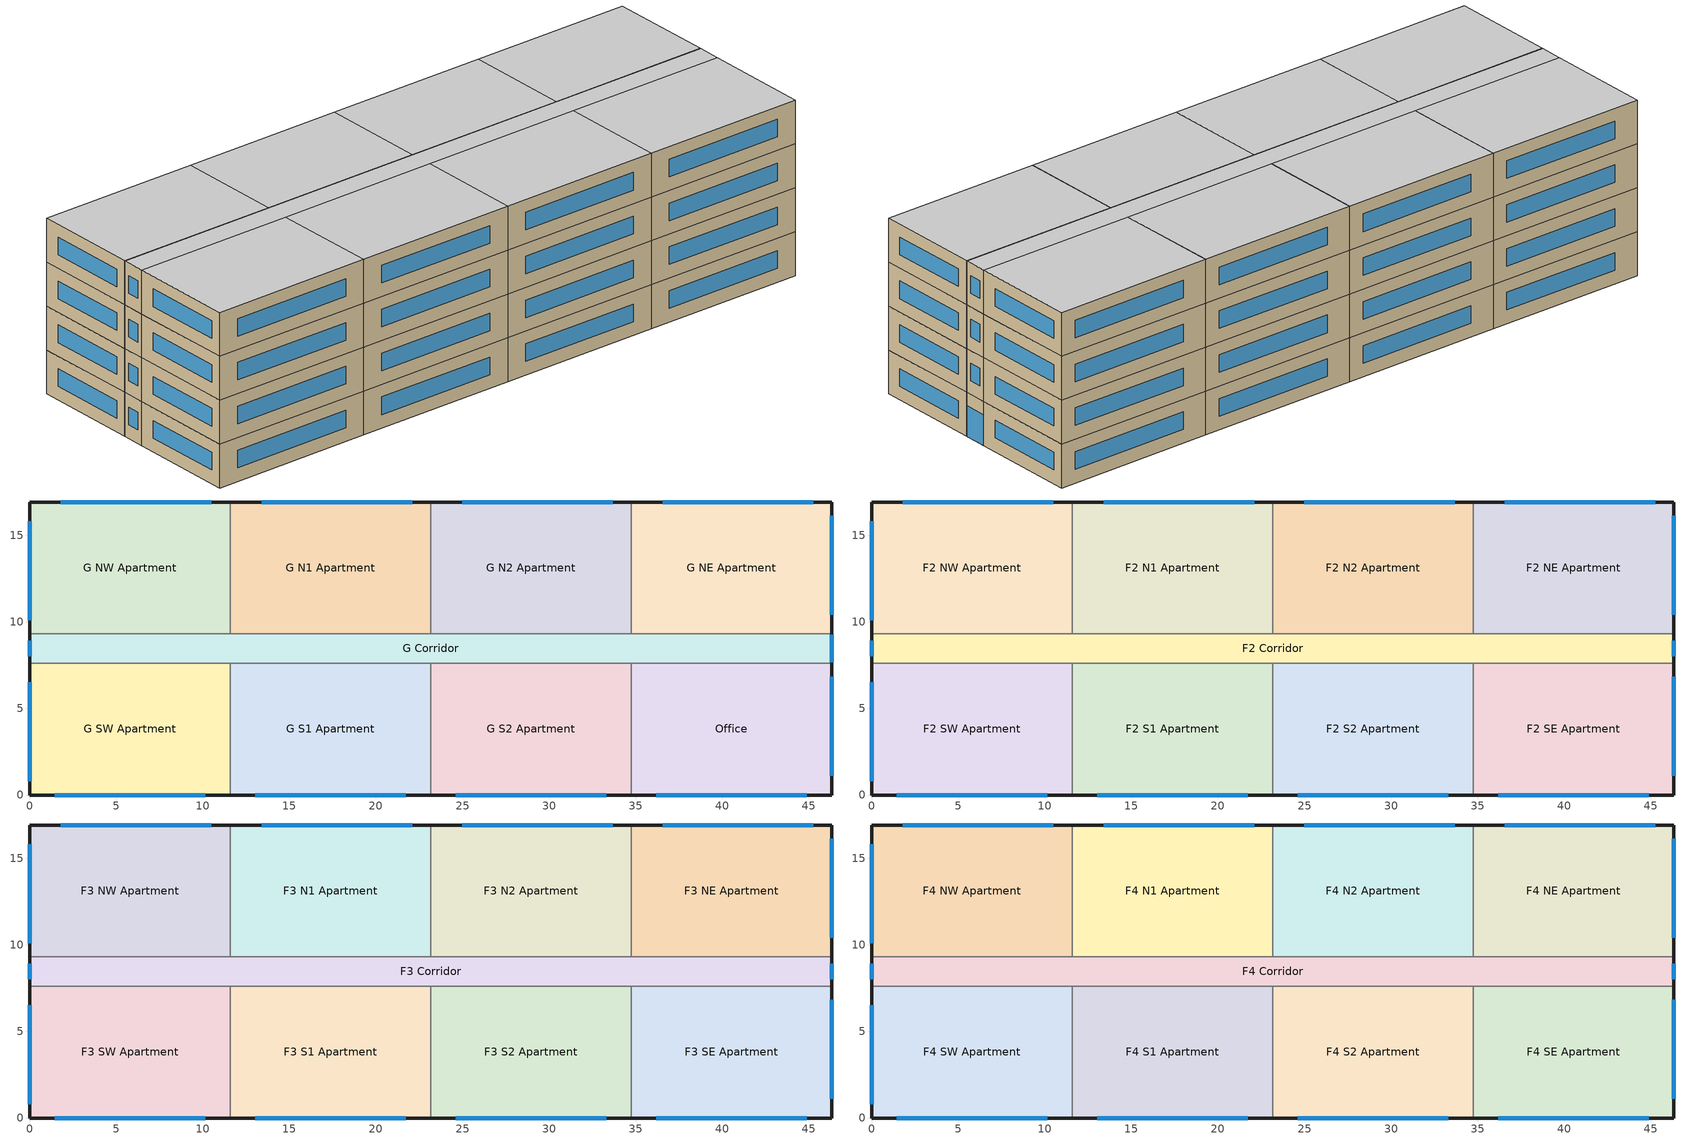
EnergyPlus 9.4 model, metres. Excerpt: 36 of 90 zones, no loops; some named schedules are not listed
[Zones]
G N1 Apartment
 floor ground (ext_slab_8in_with_carpet): 11.58,16.92 23.16,16.92 23.16,9.3 11.58,9.3 z0
 wall outside (res_ext_wall): 23.16,16.92 11.58,16.92 z0:3.05
 wall to G N2 Apartment (int_wall): 23.16,9.3 23.16,16.92 z0:3.05
 wall to G Corridor (int_wall): 11.58,9.3 23.16,9.3 z0:3.05
 window (Window_U_0.41_SHGC_0.38): 22.08,16.92 13.4,16.92 z0.95:2.17
G N2 Apartment
 floor ground (ext_slab_8in_with_carpet): 23.16,16.92 34.75,16.92 34.75,9.3 23.16,9.3 z0
 wall outside (res_ext_wall): 34.75,16.92 23.16,16.92 z0:3.05
 wall to G NE Apartment (int_wall): 34.75,9.3 34.75,16.92 z0:3.05
 wall to G Corridor (int_wall): 23.16,9.3 34.75,9.3 z0:3.05
 window (Window_U_0.41_SHGC_0.38): 33.66,16.92 24.98,16.92 z0.95:2.17
G NE Apartment
 floor ground (ext_slab_8in_with_carpet): 34.75,16.92 46.33,16.92 46.33,9.3 34.75,9.3 z0
 wall outside (res_ext_wall): 46.33,9.3 46.33,16.92 34.75,16.92 z0:3.05
 wall to G Corridor (int_wall): 34.75,9.3 46.33,9.3 z0:3.05
 window (Window_U_0.41_SHGC_0.38): 45.25,16.92 36.56,16.92 / 46.33,10.4 46.33,16.11 z0.95:2.17
G NW Apartment
 floor ground (ext_slab_8in_with_carpet): 0,16.92 11.58,16.92 11.58,9.3 0,9.3 z0
 wall outside (res_ext_wall): 11.58,16.92 0,16.92 0,9.3 z0:3.05
 wall to G N1 Apartment (int_wall): 11.58,9.3 11.58,16.92 z0:3.05
 wall to G Corridor (int_wall): 0,9.3 11.58,9.3 z0:3.05
 window (Window_U_0.41_SHGC_0.38): 10.5,16.92 1.81,16.92 / 0,15.8 0,10.08 z0.95:2.17
G S1 Apartment
 floor ground (ext_slab_8in_with_carpet): 11.58,7.62 23.16,7.62 23.16,0 11.58,0 z0
 wall outside (res_ext_wall): 11.58,0 23.16,0 z0:3.05
 wall to G S2 Apartment (int_wall): 23.16,0 23.16,7.62 z0:3.05
 wall to G Corridor (int_wall): 23.16,7.62 11.58,7.62 z0:3.05
 window (Window_U_0.41_SHGC_0.38): 13.03,0 21.72,0 z0.95:2.17
G S2 Apartment
 floor ground (ext_slab_8in_with_carpet): 23.16,7.62 34.75,7.62 34.75,0 23.16,0 z0
 wall outside (res_ext_wall): 23.16,0 34.75,0 z0:3.05
 wall to Office (int_wall): 34.75,0 34.75,7.62 z0:3.05
 wall to G Corridor (int_wall): 34.75,7.62 23.16,7.62 z0:3.05
 window (Window_U_0.41_SHGC_0.38): 24.61,0 33.3,0 z0.95:2.17
Office
 floor ground (ext_slab_8in_with_carpet): 34.75,7.62 46.33,7.62 46.33,0 34.75,0 z0
 wall outside (res_ext_wall): 34.75,0 46.33,0 46.33,7.62 z0:3.05
 wall to G Corridor (int_wall): 46.33,7.62 34.75,7.62 z0:3.05
 window (Window_U_0.41_SHGC_0.38): 36.19,0 44.88,0 / 46.33,1.1 46.33,6.81 z0.95:2.17
G SW Apartment
 floor ground (ext_slab_8in_with_carpet): 0,7.62 11.58,7.62 11.58,0 0,0 z0
 wall outside (res_ext_wall): 0,7.62 0,0 11.58,0 z0:3.05
 wall to G S1 Apartment (int_wall): 11.58,0 11.58,7.62 z0:3.05
 wall to G Corridor (int_wall): 11.58,7.62 0,7.62 z0:3.05
 window (Window_U_0.41_SHGC_0.38): 0,6.5 0,0.79 / 1.45,0 10.13,0 z0.95:2.17
G Corridor
 floor ground (int_slab_ceiling): 0,9.3 46.33,9.3 46.33,7.62 0,7.62 z0
 wall outside (res_ext_wall): 46.33,7.62 46.33,9.3 / 0,9.3 0,7.62 z0:3.05
 window (Window_U_0.41_SHGC_0.38): 46.33,7.67 46.33,9.25 z0:2.13; 0,8.91 0,8 z0.95:2.17
F2 N1 Apartment
 floor to G N1 Apartment (int_slab_floor): 11.58,16.92 23.16,16.92 23.16,9.3 11.58,9.3 z3.05
 wall outside (res_ext_wall): 23.16,16.92 11.58,16.92 z3.05:6.1
 wall to F2 N2 Apartment (int_wall): 23.16,9.3 23.16,16.92 z3.05:6.1
 wall to F2 Corridor (int_wall): 11.58,9.3 23.16,9.3 z3.05:6.1
 window (Window_U_0.41_SHGC_0.38): 22.08,16.92 13.4,16.92 z4:5.22
F2 N2 Apartment
 floor to G N2 Apartment (int_slab_floor): 23.16,16.92 34.75,16.92 34.75,9.3 23.16,9.3 z3.05
 wall outside (res_ext_wall): 34.75,16.92 23.16,16.92 z3.05:6.1
 wall to F2 NE Apartment (int_wall): 34.75,9.3 34.75,16.92 z3.05:6.1
 wall to F2 Corridor (int_wall): 23.16,9.3 34.75,9.3 z3.05:6.1
 window (Window_U_0.41_SHGC_0.38): 33.66,16.92 24.98,16.92 z4:5.22
F2 NE Apartment
 floor to G NE Apartment (int_slab_floor): 34.75,16.92 46.33,16.92 46.33,9.3 34.75,9.3 z3.05
 wall outside (res_ext_wall): 46.33,9.3 46.33,16.92 34.75,16.92 z3.05:6.1
 wall to F2 Corridor (int_wall): 34.75,9.3 46.33,9.3 z3.05:6.1
 window (Window_U_0.41_SHGC_0.38): 45.25,16.92 36.56,16.92 / 46.33,10.4 46.33,16.11 z4:5.22
F2 NW Apartment
 floor to G NW Apartment (int_slab_floor): 0,16.92 11.58,16.92 11.58,9.3 0,9.3 z3.05
 wall outside (res_ext_wall): 11.58,16.92 0,16.92 0,9.3 z3.05:6.1
 wall to F2 N1 Apartment (int_wall): 11.58,9.3 11.58,16.92 z3.05:6.1
 wall to F2 Corridor (int_wall): 0,9.3 11.58,9.3 z3.05:6.1
 window (Window_U_0.41_SHGC_0.38): 10.5,16.92 1.81,16.92 / 0,15.8 0,10.08 z4:5.22
F2 S1 Apartment
 floor to G S1 Apartment (int_slab_floor): 11.58,7.62 23.16,7.62 23.16,0 11.58,0 z3.05
 wall outside (res_ext_wall): 11.58,0 23.16,0 z3.05:6.1
 wall to F2 S2 Apartment (int_wall): 23.16,0 23.16,7.62 z3.05:6.1
 wall to F2 Corridor (int_wall): 23.16,7.62 11.58,7.62 z3.05:6.1
 window (Window_U_0.41_SHGC_0.38): 13.03,0 21.72,0 z4:5.22
F2 S2 Apartment
 floor to G S2 Apartment (int_slab_floor): 23.16,7.62 34.75,7.62 34.75,0 23.16,0 z3.05
 wall outside (res_ext_wall): 23.16,0 34.75,0 z3.05:6.1
 wall to F2 SE Apartment (int_wall): 34.75,0 34.75,7.62 z3.05:6.1
 wall to F2 Corridor (int_wall): 34.75,7.62 23.16,7.62 z3.05:6.1
 window (Window_U_0.41_SHGC_0.38): 24.61,0 33.3,0 z4:5.22
F2 SE Apartment
 floor to Office (int_slab_floor): 34.75,7.62 46.33,7.62 46.33,0 34.75,0 z3.05
 wall outside (res_ext_wall): 34.75,0 46.33,0 46.33,7.62 z3.05:6.1
 wall to F2 Corridor (int_wall): 46.33,7.62 34.75,7.62 z3.05:6.1
 window (Window_U_0.41_SHGC_0.38): 36.19,0 44.88,0 / 46.33,1.1 46.33,6.81 z4:5.22
F2 SW Apartment
 floor to G SW Apartment (int_slab_floor): 0,7.62 11.58,7.62 11.58,0 0,0 z3.05
 wall outside (res_ext_wall): 0,7.62 0,0 11.58,0 z3.05:6.1
 wall to F2 S1 Apartment (int_wall): 11.58,0 11.58,7.62 z3.05:6.1
 wall to F2 Corridor (int_wall): 11.58,7.62 0,7.62 z3.05:6.1
 window (Window_U_0.41_SHGC_0.38): 0,6.5 0,0.79 / 1.45,0 10.13,0 z4:5.22
F2 Corridor
 floor to G Corridor (int_slab_floor): 0,9.3 46.33,9.3 46.33,7.62 0,7.62 z3.05
 wall outside (res_ext_wall): 46.33,7.62 46.33,9.3 / 0,9.3 0,7.62 z3.05:6.1
 window (Window_U_0.41_SHGC_0.38): 0,8.91 0,8 / 46.33,8 46.33,8.91 z4:5.22
F3 N1 Apartment
 floor to F2 N1 Apartment (int_slab_floor): 11.58,16.92 23.16,16.92 23.16,9.3 11.58,9.3 z6.1
 wall outside (res_ext_wall): 23.16,16.92 11.58,16.92 z6.1:9.14
 wall to F3 N2 Apartment (int_wall): 23.16,9.3 23.16,16.92 z6.1:9.14
 wall to F3 Corridor (int_wall): 11.58,9.3 23.16,9.3 z6.1:9.14
 window (Window_U_0.41_SHGC_0.38): 22.08,16.92 13.4,16.92 z7.05:8.27
F3 N2 Apartment
 floor to F2 N2 Apartment (int_slab_floor): 23.16,16.92 34.75,16.92 34.75,9.3 23.16,9.3 z6.1
 wall outside (res_ext_wall): 34.75,16.92 23.16,16.92 z6.1:9.14
 wall to F3 NE Apartment (int_wall): 34.75,9.3 34.75,16.92 z6.1:9.14
 wall to F3 Corridor (int_wall): 23.16,9.3 34.75,9.3 z6.1:9.14
 window (Window_U_0.41_SHGC_0.38): 33.66,16.92 24.98,16.92 z7.05:8.27
F3 NE Apartment
 floor to F2 NE Apartment (int_slab_floor): 34.75,16.92 46.33,16.92 46.33,9.3 34.75,9.3 z6.1
 wall outside (res_ext_wall): 46.33,9.3 46.33,16.92 34.75,16.92 z6.1:9.14
 wall to F3 Corridor (int_wall): 34.75,9.3 46.33,9.3 z6.1:9.14
 window (Window_U_0.41_SHGC_0.38): 45.25,16.92 36.56,16.92 / 46.33,10.4 46.33,16.11 z7.05:8.27
F3 NW Apartment
 floor to F2 NW Apartment (int_slab_floor): 0,16.92 11.58,16.92 11.58,9.3 0,9.3 z6.1
 wall outside (res_ext_wall): 11.58,16.92 0,16.92 0,9.3 z6.1:9.14
 wall to F3 N1 Apartment (int_wall): 11.58,9.3 11.58,16.92 z6.1:9.14
 wall to F3 Corridor (int_wall): 0,9.3 11.58,9.3 z6.1:9.14
 window (Window_U_0.41_SHGC_0.38): 10.5,16.92 1.81,16.92 / 0,15.8 0,10.08 z7.05:8.27
F3 S1 Apartment
 floor to F2 S1 Apartment (int_slab_floor): 11.58,7.62 23.16,7.62 23.16,0 11.58,0 z6.1
 wall outside (res_ext_wall): 11.58,0 23.16,0 z6.1:9.14
 wall to F3 S2 Apartment (int_wall): 23.16,0 23.16,7.62 z6.1:9.14
 wall to F3 Corridor (int_wall): 23.16,7.62 11.58,7.62 z6.1:9.14
 window (Window_U_0.41_SHGC_0.38): 13.03,0 21.72,0 z7.05:8.27
F3 S2 Apartment
 floor to F2 S2 Apartment (int_slab_floor): 23.16,7.62 34.75,7.62 34.75,0 23.16,0 z6.1
 wall outside (res_ext_wall): 23.16,0 34.75,0 z6.1:9.14
 wall to F3 SE Apartment (int_wall): 34.75,0 34.75,7.62 z6.1:9.14
 wall to F3 Corridor (int_wall): 34.75,7.62 23.16,7.62 z6.1:9.14
 window (Window_U_0.41_SHGC_0.38): 24.61,0 33.3,0 z7.05:8.27
F3 SE Apartment
 floor to F2 SE Apartment (int_slab_floor): 34.75,7.62 46.33,7.62 46.33,0 34.75,0 z6.1
 wall outside (res_ext_wall): 34.75,0 46.33,0 46.33,7.62 z6.1:9.14
 wall to F3 Corridor (int_wall): 46.33,7.62 34.75,7.62 z6.1:9.14
 window (Window_U_0.41_SHGC_0.38): 36.19,0 44.88,0 / 46.33,1.1 46.33,6.81 z7.05:8.27
F3 SW Apartment
 floor to F2 SW Apartment (int_slab_floor): 0,7.62 11.58,7.62 11.58,0 0,0 z6.1
 wall outside (res_ext_wall): 0,7.62 0,0 11.58,0 z6.1:9.14
 wall to F3 S1 Apartment (int_wall): 11.58,0 11.58,7.62 z6.1:9.14
 wall to F3 Corridor (int_wall): 11.58,7.62 0,7.62 z6.1:9.14
 window (Window_U_0.41_SHGC_0.38): 0,6.5 0,0.79 / 1.45,0 10.13,0 z7.05:8.27
F3 Corridor
 floor to F2 Corridor (int_slab_floor): 0,9.3 46.33,9.3 46.33,7.62 0,7.62 z6.1
 wall outside (res_ext_wall): 46.33,7.62 46.33,9.3 / 0,9.3 0,7.62 z6.1:9.14
 window (Window_U_0.41_SHGC_0.38): 0,8.91 0,8 / 46.33,8 46.33,8.91 z7.05:8.27
F4 N1 Apartment
 floor to F3 N1 Apartment (int_slab_floor): 11.58,16.92 23.16,16.92 23.16,9.3 11.58,9.3 z9.14
 wall outside (res_ext_wall): 23.16,16.92 11.58,16.92 z9.14:12.19
 wall to F4 N2 Apartment (int_wall): 23.16,9.3 23.16,16.92 z9.14:12.19
 wall to F4 Corridor (int_wall): 11.58,9.3 23.16,9.3 z9.14:12.19
 window (Window_U_0.41_SHGC_0.38): 22.08,16.92 13.4,16.92 z10.1:11.32
 ceiling to M N1 Apartment (int_slab_ceiling): 23.16,9.3 23.16,16.92 11.58,16.92 11.58,9.3 z12.19
F4 N2 Apartment
 floor to F3 N2 Apartment (int_slab_floor): 23.16,16.92 34.75,16.92 34.75,9.3 23.16,9.3 z9.14
 wall outside (res_ext_wall): 34.75,16.92 23.16,16.92 z9.14:12.19
 wall to F4 NE Apartment (int_wall): 34.75,9.3 34.75,16.92 z9.14:12.19
 wall to F4 Corridor (int_wall): 23.16,9.3 34.75,9.3 z9.14:12.19
 window (Window_U_0.41_SHGC_0.38): 33.66,16.92 24.98,16.92 z10.1:11.32
 ceiling to M N2 Apartment (int_slab_ceiling): 34.75,9.3 34.75,16.92 23.16,16.92 23.16,9.3 z12.19
F4 NE Apartment
 floor to F3 NE Apartment (int_slab_floor): 34.75,16.92 46.33,16.92 46.33,9.3 34.75,9.3 z9.14
 wall outside (res_ext_wall): 46.33,9.3 46.33,16.92 34.75,16.92 z9.14:12.19
 wall to F4 Corridor (int_wall): 34.75,9.3 46.33,9.3 z9.14:12.19
 window (Window_U_0.41_SHGC_0.38): 45.25,16.92 36.56,16.92 / 46.33,10.4 46.33,16.11 z10.1:11.32
 ceiling to M NE Apartment (int_slab_ceiling): 46.33,9.3 46.33,16.92 34.75,16.92 34.75,9.3 z12.19
F4 NW Apartment
 floor to F3 NW Apartment (int_slab_floor): 0,16.92 11.58,16.92 11.58,9.3 0,9.3 z9.14
 wall outside (res_ext_wall): 11.58,16.92 0,16.92 0,9.3 z9.14:12.19
 wall to F4 N1 Apartment (int_wall): 11.58,9.3 11.58,16.92 z9.14:12.19
 wall to F4 Corridor (int_wall): 0,9.3 11.58,9.3 z9.14:12.19
 window (Window_U_0.41_SHGC_0.38): 10.5,16.92 1.81,16.92 / 0,15.8 0,10.08 z10.1:11.32
 ceiling to M NW Apartment (int_slab_ceiling): 11.58,9.3 11.58,16.92 0,16.92 0,9.3 z12.19
F4 S1 Apartment
 floor to F3 S1 Apartment (int_slab_floor): 11.58,7.62 23.16,7.62 23.16,0 11.58,0 z9.14
 wall outside (res_ext_wall): 11.58,0 23.16,0 z9.14:12.19
 wall to F4 S2 Apartment (int_wall): 23.16,0 23.16,7.62 z9.14:12.19
 wall to F4 Corridor (int_wall): 23.16,7.62 11.58,7.62 z9.14:12.19
 window (Window_U_0.41_SHGC_0.38): 13.03,0 21.72,0 z10.1:11.32
 ceiling to M S1 Apartment (int_slab_ceiling): 23.16,0 23.16,7.62 11.58,7.62 11.58,0 z12.19
F4 S2 Apartment
 floor to F3 S2 Apartment (int_slab_floor): 23.16,7.62 34.75,7.62 34.75,0 23.16,0 z9.14
 wall outside (res_ext_wall): 23.16,0 34.75,0 z9.14:12.19
 wall to F4 SE Apartment (int_wall): 34.75,0 34.75,7.62 z9.14:12.19
 wall to F4 Corridor (int_wall): 34.75,7.62 23.16,7.62 z9.14:12.19
 window (Window_U_0.41_SHGC_0.38): 24.61,0 33.3,0 z10.1:11.32
 ceiling to M S2 Apartment (int_slab_ceiling): 34.75,0 34.75,7.62 23.16,7.62 23.16,0 z12.19
F4 SE Apartment
 floor to F3 SE Apartment (int_slab_floor): 34.75,7.62 46.33,7.62 46.33,0 34.75,0 z9.14
 wall outside (res_ext_wall): 34.75,0 46.33,0 46.33,7.62 z9.14:12.19
 wall to F4 Corridor (int_wall): 46.33,7.62 34.75,7.62 z9.14:12.19
 window (Window_U_0.41_SHGC_0.38): 36.19,0 44.88,0 / 46.33,1.1 46.33,6.81 z10.1:11.32
 ceiling to M SE Apartment (int_slab_ceiling): 46.33,0 46.33,7.62 34.75,7.62 34.75,0 z12.19
F4 SW Apartment
 floor to F3 SW Apartment (int_slab_floor): 0,7.62 11.58,7.62 11.58,0 0,0 z9.14
 wall outside (res_ext_wall): 0,7.62 0,0 11.58,0 z9.14:12.19
 wall to F4 S1 Apartment (int_wall): 11.58,0 11.58,7.62 z9.14:12.19
 wall to F4 Corridor (int_wall): 11.58,7.62 0,7.62 z9.14:12.19
 window (Window_U_0.41_SHGC_0.38): 0,6.5 0,0.79 / 1.45,0 10.13,0 z10.1:11.32
 ceiling to M SW Apartment (int_slab_ceiling): 11.58,0 11.58,7.62 0,7.62 0,0 z12.19
F4 Corridor
 floor to F3 Corridor (int_slab_floor): 0,9.3 46.33,9.3 46.33,7.62 0,7.62 z9.14
 wall outside (res_ext_wall): 46.33,7.62 46.33,9.3 / 0,9.3 0,7.62 z9.14:12.19
 window (Window_U_0.41_SHGC_0.38): 0,8.91 0,8 / 46.33,8 46.33,8.91 z10.1:11.32
 ceiling to M Corridor (int_slab_ceiling): 46.33,7.62 46.33,9.3 0,9.3 0,7.62 z12.19
[Building]
High-Rise Apartment: Loads convergence tolerance value=0.04; Maximum number of warmup days=25; Minimum number of warmup days=6; North axis=0; Solar distribution=FullInteriorAndExterior; Temperature convergence tolerance value=0.2; Terrain=City
[Site:GroundTemperature:BuildingSurface]
20.31, 20.26, 20.3, 20.32, 20.42, 22.72, 23.17, 23.28, 23.32, 21.04, 20.61, 20.42
[Site:Location]
Denver-Aurora-Buckley.AFB_CO_USA WMO=724695: Elevation=1726; Latitude=39.72; Longitude=-104.75; Time zone=-7
[Site:WaterMainsTemperature]
Annual average outdoor air temperature=9.95; Calculation method=Correlation; Maximum difference in monthly average outdoor air temperatures=23.7
[SizingPeriod:DesignDay] Barometric pressure=82237; Day of month=21; Daylight saving time indicator=No; Dry bulb temperature range modifier type=DefaultMultipliers; Humidity condition type=WetBulb; Rain indicator=No; Snow indicator=No
Name | Ashrae clear sky optical depth for beam irradiance taub | Ashrae clear sky optical depth for diffuse irradiance taud | Daily dry bulb temperature range | Day type | Maximum dry bulb temperature | Month | Solar model indicator | Wetbulb or dewpoint at maximum dry bulb | Wind direction | Wind speed | Sky clearness
Denver-Aurora-Buckley.AFB_CO_USA Ann Clg .4% Condns DB=>MWB | 0.423 | 2.02 | 14.8 | SummerDesignDay | 33.9 | 7 | ASHRAETau | 15 | 30 | 3.6
Denver-Aurora-Buckley.AFB_CO_USA Ann Htg 99.6% Condns DB |  |  | 0 | WinterDesignDay | -17.9 | 12 | ASHRAEClearSky | -17.9 | 180 | 2.5 | 0
[Construction]
InteriorFurnishings: Std Wood 6inch
Window_U_0.41_SHGC_0.38: Glass_8652_LayerAvg, Gap_1_W_0_0127, Glass_102_LayerAvg
ext_slab_8in_with_carpet: 200mm Normalweight concrete floor, CP02 CARPET PAD
int_slab_ceiling: CP02 CARPET PAD, 100mm Normalweight concrete floor
int_slab_floor: 100mm Normalweight concrete floor, CP02 CARPET PAD
int_wall: G01 13mm gypsum board, G01 13mm gypsum board
res_ext_wall: F07 25mm stucco, G01 16mm gypsum board, Res_Exterior_Wall_Insulation, G01 16mm gypsum board
[Material]
Name | Conductivity | Density | Roughness | Specific heat | Thickness | Solar absorptance | Thermal absorptance | Visible absorptance
100mm Normalweight concrete floor | 2.31 | 2322 | MediumRough | 832 | 0.1016
200mm Normalweight concrete floor | 2.31 | 2322 | MediumRough | 832 | 0.2032
F07 25mm stucco | 0.72 | 1856 | Smooth | 840 | 0.0254 | 0.7 | 0.9 | 0.7
G01 13mm gypsum board | 0.16 | 800 | Smooth | 1090 | 0.0127 | 0.7 | 0.9 | 0.5
G01 16mm gypsum board | 0.16 | 800 | MediumSmooth | 1090 | 0.0159
Std Wood 6inch | 0.12 | 540 | MediumSmooth | 1210 | 0.15 | 0.7 | 0.9 | 0.7
[Material:NoMass] Solar absorptance=0.7; Thermal absorptance=0.9
Name | Roughness | Thermal resistance | Visible absorptance
CP02 CARPET PAD | VeryRough | 0.21648 | 0.8
Res_Exterior_Wall_Insulation | MediumSmooth | 2.81828 | 0.7
[WindowMaterial:Gas]
Gap_1_W_0_0127: Gas type=Air; Thickness=0.0127
[WindowMaterial:Glazing] Front side infrared hemispherical emissivity=0.84; Infrared transmittance at normal incidence=0; Optical data type=SpectralAverage
Name | Back side infrared hemispherical emissivity | Back side solar reflectance at normal incidence | Back side visible reflectance at normal incidence | Conductivity | Front side solar reflectance at normal incidence | Front side visible reflectance at normal incidence | Solar transmittance at normal incidence | Thickness | Visible transmittance at normal incidence
Glass_102_LayerAvg | 0.84 | 0.0748545 | 0.082564 | 1 | 0.0747638 | 0.082563 | 0.833848 | 0.003048 | 0.89926
Glass_8652_LayerAvg | 0.39 | 0.462105 | 0.306829 | 0.962 | 0.298987 | 0.209449 | 0.343691 | 0.003059 | 0.487937
[AvailabilityManager:Scheduled] Schedule=All On
AirLoop AllApts Availability; AirLoop G N1 Availability; AirLoop G N2 Availability; AirLoop G NE Availability; AirLoop G NW Availability; AirLoop G S1 Availability; AirLoop G S2 Availability; AirLoop G SW Availability; AirLoop Office Availability
[ElectricEquipment] Design level calculation method=Watts/Area; End use subcategory=MiscPlug; Fraction latent=0; Fraction lost=0; Fraction radiant=0.5; Watts per zone floor area=6.67
Name | Zone or zonelist | Schedule
F2 N1 Apartment_Plug_MN1_Equip | F2 N1 Apartment | EQP_APT_SCH
F2 N2 Apartment_Plug_MN2_Equip | F2 N2 Apartment | EQP_APT_SCH
F2 NE Apartment_Plug_MNE_Equip | F2 NE Apartment | EQP_APT_SCH
F2 NW Apartment_Plug_MNW_Equip | F2 NW Apartment | EQP_APT_SCH
F2 S1 Apartment_Plug_MS1_Equip | F2 S1 Apartment | EQP_APT_SCH
F2 S2 Apartment_Plug_MS2_Equip | F2 S2 Apartment | EQP_APT_SCH
F2 SE Apartment_Plug_MSE_Equip | F2 SE Apartment | EQP_APT_SCH
F2 SW Apartment_Plug_MSW_Equip | F2 SW Apartment | EQP_APT_SCH
F3 N1 Apartment_Plug_MN1_Equip | F3 N1 Apartment | EQP_APT_SCH
F3 N2 Apartment_Plug_MN2_Equip | F3 N2 Apartment | EQP_APT_SCH
F3 NE Apartment_Plug_MNE_Equip | F3 NE Apartment | EQP_APT_SCH
F3 NW Apartment_Plug_MNW_Equip | F3 NW Apartment | EQP_APT_SCH
F3 S1 Apartment_Plug_MS1_Equip | F3 S1 Apartment | EQP_APT_SCH
F3 S2 Apartment_Plug_MS2_Equip | F3 S2 Apartment | EQP_APT_SCH
F3 SE Apartment_Plug_MSE_Equip | F3 SE Apartment | EQP_APT_SCH
F3 SW Apartment_Plug_MSW_Equip | F3 SW Apartment | EQP_APT_SCH
F4 N1 Apartment_Plug_MN1_Equip | F4 N1 Apartment | EQP_APT_SCH
F4 N2 Apartment_Plug_MN2_Equip | F4 N2 Apartment | EQP_APT_SCH
F4 NE Apartment_Plug_MNE_Equip | F4 NE Apartment | EQP_APT_SCH
F4 NW Apartment_Plug_MNW_Equip | F4 NW Apartment | EQP_APT_SCH
F4 S1 Apartment_Plug_MS1_Equip | F4 S1 Apartment | EQP_APT_SCH
F4 S2 Apartment_Plug_MS2_Equip | F4 S2 Apartment | EQP_APT_SCH
F4 SE Apartment_Plug_MSE_Equip | F4 SE Apartment | EQP_APT_SCH
F4 SW Apartment_Plug_MSW_Equip | F4 SW Apartment | EQP_APT_SCH
G N1 Apartment_Plug_GN1_Equip | G N1 Apartment | EQP_APT_SCH
G N2 Apartment_Plug_GN2_Equip | G N2 Apartment | EQP_APT_SCH
G NE Apartment_Plug_GNE_Equip | G NE Apartment | EQP_APT_SCH
G NW Apartment_Plug_GNW_Equip | G NW Apartment | EQP_APT_SCH
G S1 Apartment_Plug_GS1_Equip | G S1 Apartment | EQP_APT_SCH
G S2 Apartment_Plug_GS2_Equip | G S2 Apartment | EQP_APT_SCH
G SW Apartment_Plug_GSW_Equip | G SW Apartment | EQP_APT_SCH
Office_Plug_Office_Equip | Office | EQP_OFF_SCH
[ElectricLoadCenter:Transformer]
Transformer 1: Availability schedule=Always_On; Conductor material=Aluminum; Consider transformer loss for utility cost=Yes; Fraction of eddy current losses=0.1; Full load temperature rise=150; Meter name 1=Wired_LTG_Electricity; Meter name 2=Wired_INT_EQUIP; Nameplate efficiency=0.986; Per unit load for nameplate efficiency=0.35; Performance input method=NominalEfficiency; Phase=3; Rated capacity=75000; Reference temperature for nameplate efficiency=75; Transformer usage=PowerInFromGrid
[EnergyManagementSystem:Actuator]
Name | Actuated component control type | Actuated component type | Actuated component unique
BoilerCurve | Curve Result | Curve | Central Boiler Efficiency Curve
CLGSETP_OFF_SCH_Actuator | Schedule Value | Schedule:Compact | CLGSETP_OFF_SCH_Yes_Optimum
HTGSETP_OFF_SCH_Actuator | Schedule Value | Schedule:Compact | HTGSETP_OFF_SCH_Yes_Optimum
N_Apartment_CLGSETP_Vent_CTRL | Schedule Value | Schedule:Compact | N CLGSETP_APT_SCH
N_Apartment_HTGSETP_Vent_CTRL | Schedule Value | Schedule:Compact | N HTGSETP_APT_SCH
S_Apartment_CLGSETP_Vent_CTRL | Schedule Value | Schedule:Compact | S CLGSETP_APT_SCH
S_Apartment_HTGSETP_Vent_CTRL | Schedule Value | Schedule:Compact | S HTGSETP_APT_SCH
[EnergyManagementSystem:GlobalVariable]
EnergyManagementSystem:GlobalVariable 1: Wired_LTG
EnergyManagementSystem:GlobalVariable 2: BoilerType; CapRated; EtRated; PLRx; Ecx; SkinLossRate
[EnergyManagementSystem:OutputVariable]
Wired_LTG: Ems variable=Wired_LTG; Type of data in variable=Summed; Units=J; Update frequency=ZoneTimestep
[EnergyManagementSystem:Program]
OA_BASED_OPTIMUM_START_EMS_Program: IF DaylightSavings==0 && Hour==7 && DayOfWeek>1 && DayOfWeek<7 && OAT<23.9 && OAT>1.7; SET CLGSETP_OFF_SCH_Actuator = 29.4; SET HTGSETP_OFF_SCH_Actuator = 15.6; ELSEIF DaylightSavings==1 && Hour==6 && DayOfWeek>1 && DayOfWeek<7 && OAT<23.9 && OAT>1.7; SET CLGSETP_OFF_SCH_Actuator = 29.4; SET HTGSETP_OFF_SCH_Actuator = 15.6; ELSE; SET CLGSETP_SCH_Actuator = NULL; SET HTGSETP_SCH_Actuator = NULL; ENDIF
SetBoilerCurve: IF BoilerPLR >= PLRx; IF BoilerType == 1; SET BoilerCurve = 0.975 + 0.305*BoilerPLR - 0.527*(BoilerPLR^2) + 0.249*(BoilerPLR^3); ELSE; SET BoilerCurve = 0.907 + 0.320*BoilerPLR - 0.420*(BoilerPLR^2) + 0.193*(BoilerPLR^3); ENDIF; ELSE; IF BoilerPLR == 0; SET BoilerCurve = NULL; ELSE; IF BoilerPLR <0.05; SET BoilerCurve = (0.05/(0.05 + SkinLossRate)) * (Ecx/EtRated); ELSE; SET BoilerCurve = (BoilerPLR/(BoilerPLR + SkinLossRate)) * (Ecx/EtRated); ENDIF; ENDIF; ENDIF
SetBoilerPar: SET CapRated =  212486.92; SET EtRated =  0.8; SET CapRated = (CapRated *3.412)/1000; SET SkinLossRate = 0.02; SET BoilerType = 1; IF BoilerType  == 1; IF CapRated >10000; SET PLRx = 0.2; ELSEIF CapRated >5000; SET PLRx = 0.25; ELSEIF CapRated >1000; SET PLRx = 0.33; ELSE; SET BoilerType = 2; SET PLRx = 0.2; ENDIF; ELSE; SET PLRx = 0.2; ENDIF; IF BoilerType == 1; SET CurveX = 0.975 + 0.305 * PLRx - 0.527 * (PLRx^2) + 0.249 * (PLRx^3); ELSE; SET CurveX = 0.907 + 0.320 * PLRx - 0.420 * (PLRx^2) + 0.193 * (PLRx^3); ENDIF; SET LoadX = CapRated * PLRx; SET Etx = CurveX * EtRated; SET InputEx = LoadX/Etx; SET SkinEx = CapRated * SkinLossRate; SET Ecx = (LoadX + SkinEx)/InputEx
Transformer_Load_Prog: SET Wired_LTG = Facility_Int_LTG*0.0015
[Exterior:Lights]
Facade Lighting: Control option=AstronomicalClock; Design level=7504.3; End use subcategory=General; Schedule=Exterior_Lgt_ALWAYS_ON
[InternalMass] Construction=InteriorFurnishings
Name | Zone or zonelist | Surface area
F2 N1 Apartment_InternalMass_1 | F2 N1 Apartment | 176.4981
F2 N2 Apartment_InternalMass_1 | F2 N2 Apartment | 176.4981
F2 NE Apartment_InternalMass_1 | F2 NE Apartment | 176.4981
F2 NW Apartment_InternalMass_1 | F2 NW Apartment | 176.4981
F2 S1 Apartment_InternalMass_1 | F2 S1 Apartment | 176.4981
F2 S2 Apartment_InternalMass_1 | F2 S2 Apartment | 176.4981
F2 SE Apartment_InternalMass_1 | F2 SE Apartment | 176.4981
F2 SW Apartment_InternalMass_1 | F2 SW Apartment | 176.4981
F3 N1 Apartment_InternalMass_1 | F3 N1 Apartment | 176.4981
F3 N2 Apartment_InternalMass_1 | F3 N2 Apartment | 176.4981
F3 NE Apartment_InternalMass_1 | F3 NE Apartment | 176.4981
F3 NW Apartment_InternalMass_1 | F3 NW Apartment | 176.4981
F3 S1 Apartment_InternalMass_1 | F3 S1 Apartment | 176.4981
F3 S2 Apartment_InternalMass_1 | F3 S2 Apartment | 176.4981
F3 SE Apartment_InternalMass_1 | F3 SE Apartment | 176.4981
F3 SW Apartment_InternalMass_1 | F3 SW Apartment | 176.4981
F4 N1 Apartment_InternalMass_1 | F4 N1 Apartment | 176.4981
F4 N2 Apartment_InternalMass_1 | F4 N2 Apartment | 176.4981
F4 NE Apartment_InternalMass_1 | F4 NE Apartment | 176.4981
F4 NW Apartment_InternalMass_1 | F4 NW Apartment | 176.4981
F4 S1 Apartment_InternalMass_1 | F4 S1 Apartment | 176.4981
F4 S2 Apartment_InternalMass_1 | F4 S2 Apartment | 176.4981
F4 SE Apartment_InternalMass_1 | F4 SE Apartment | 176.4981
F4 SW Apartment_InternalMass_1 | F4 SW Apartment | 176.4981
G N1 Apartment_InternalMass_1 | G N1 Apartment | 88.2493
G N2 Apartment_InternalMass_1 | G N2 Apartment | 88.2493
G NE Apartment_InternalMass_1 | G NE Apartment | 88.2493
G NW Apartment_InternalMass_1 | G NW Apartment | 88.2493
G S1 Apartment_InternalMass_1 | G S1 Apartment | 88.2493
G S2 Apartment_InternalMass_1 | G S2 Apartment | 88.2493
G SW Apartment_InternalMass_1 | G SW Apartment | 88.2493
Office_InternalMass_1 | Office | 88.2493
[Lights] Design level calculation method=Watts/Area; Fraction radiant=0.6; Fraction replaceable=1; Fraction visible=0.2; Return air fraction=0; Return air fraction calculated from plenum temperature=No
Name | Zone or zonelist | End use subcategory | Schedule | Watts per zone floor area
F2 Corridor_Lights_hardwired | F2 Corridor | GeneralLights | LTG_COR_SCH | 8.52502
F2 N1 Apartment_Lights_hardwired | F2 N1 Apartment | GeneralLights | LTG_APT_SCH | 6.45835
F2 N1 Apartment_Lights_plugin | F2 N1 Apartment | GeneralLights-plugin | LTG_APT_SCH | 2.90626
F2 N2 Apartment_Lights_hardwired | F2 N2 Apartment | GeneralLights | LTG_APT_SCH | 6.45835
F2 N2 Apartment_Lights_plugin | F2 N2 Apartment | GeneralLights-plugin | LTG_APT_SCH | 2.90626
F2 NE Apartment_Lights_hardwired | F2 NE Apartment | GeneralLights | LTG_APT_SCH | 6.45835
F2 NE Apartment_Lights_plugin | F2 NE Apartment | GeneralLights-plugin | LTG_APT_SCH | 2.90626
F2 NW Apartment_Lights_hardwired | F2 NW Apartment | GeneralLights | LTG_APT_SCH | 6.45835
F2 NW Apartment_Lights_plugin | F2 NW Apartment | GeneralLights-plugin | LTG_APT_SCH | 2.90626
F2 S1 Apartment_Lights_hardwired | F2 S1 Apartment | GeneralLights | LTG_APT_SCH | 6.45835
F2 S1 Apartment_Lights_plugin | F2 S1 Apartment | GeneralLights-plugin | LTG_APT_SCH | 2.90626
F2 S2 Apartment_Lights_hardwired | F2 S2 Apartment | GeneralLights | LTG_APT_SCH | 6.45835
F2 S2 Apartment_Lights_plugin | F2 S2 Apartment | GeneralLights-plugin | LTG_APT_SCH | 2.90626
F2 SE Apartment_Lights_hardwired | F2 SE Apartment | GeneralLights | LTG_APT_SCH | 6.45835
F2 SE Apartment_Lights_plugin | F2 SE Apartment | GeneralLights-plugin | LTG_APT_SCH | 2.90626
F2 SW Apartment_Lights_hardwired | F2 SW Apartment | GeneralLights | LTG_APT_SCH | 6.45835
F2 SW Apartment_Lights_plugin | F2 SW Apartment | GeneralLights-plugin | LTG_APT_SCH | 2.90626
F3 Corridor_Lights_hardwired | F3 Corridor | GeneralLights | LTG_COR_SCH | 8.52502
F3 N1 Apartment_Lights_hardwired | F3 N1 Apartment | GeneralLights | LTG_APT_SCH | 6.45835
F3 N1 Apartment_Lights_plugin | F3 N1 Apartment | GeneralLights-plugin | LTG_APT_SCH | 2.90626
F3 N2 Apartment_Lights_hardwired | F3 N2 Apartment | GeneralLights | LTG_APT_SCH | 6.45835
F3 N2 Apartment_Lights_plugin | F3 N2 Apartment | GeneralLights-plugin | LTG_APT_SCH | 2.90626
F3 NE Apartment_Lights_hardwired | F3 NE Apartment | GeneralLights | LTG_APT_SCH | 6.45835
F3 NE Apartment_Lights_plugin | F3 NE Apartment | GeneralLights-plugin | LTG_APT_SCH | 2.90626
F3 NW Apartment_Lights_hardwired | F3 NW Apartment | GeneralLights | LTG_APT_SCH | 6.45835
F3 NW Apartment_Lights_plugin | F3 NW Apartment | GeneralLights-plugin | LTG_APT_SCH | 2.90626
F3 S1 Apartment_Lights_hardwired | F3 S1 Apartment | GeneralLights | LTG_APT_SCH | 6.45835
F3 S1 Apartment_Lights_plugin | F3 S1 Apartment | GeneralLights-plugin | LTG_APT_SCH | 2.90626
F3 S2 Apartment_Lights_hardwired | F3 S2 Apartment | GeneralLights | LTG_APT_SCH | 6.45835
F3 S2 Apartment_Lights_plugin | F3 S2 Apartment | GeneralLights-plugin | LTG_APT_SCH | 2.90626
F3 SE Apartment_Lights_hardwired | F3 SE Apartment | GeneralLights | LTG_APT_SCH | 6.45835
F3 SE Apartment_Lights_plugin | F3 SE Apartment | GeneralLights-plugin | LTG_APT_SCH | 2.90626
F3 SW Apartment_Lights_hardwired | F3 SW Apartment | GeneralLights | LTG_APT_SCH | 6.45835
F3 SW Apartment_Lights_plugin | F3 SW Apartment | GeneralLights-plugin | LTG_APT_SCH | 2.90626
F4 Corridor_Lights_hardwired | F4 Corridor | GeneralLights | LTG_COR_SCH | 8.52502
F4 N1 Apartment_Lights_hardwired | F4 N1 Apartment | GeneralLights | LTG_APT_SCH | 6.45835
F4 N1 Apartment_Lights_plugin | F4 N1 Apartment | GeneralLights-plugin | LTG_APT_SCH | 2.90626
F4 N2 Apartment_Lights_hardwired | F4 N2 Apartment | GeneralLights | LTG_APT_SCH | 6.45835
F4 N2 Apartment_Lights_plugin | F4 N2 Apartment | GeneralLights-plugin | LTG_APT_SCH | 2.90626
F4 NE Apartment_Lights_hardwired | F4 NE Apartment | GeneralLights | LTG_APT_SCH | 6.45835
F4 NE Apartment_Lights_plugin | F4 NE Apartment | GeneralLights-plugin | LTG_APT_SCH | 2.90626
F4 NW Apartment_Lights_hardwired | F4 NW Apartment | GeneralLights | LTG_APT_SCH | 6.45835
F4 NW Apartment_Lights_plugin | F4 NW Apartment | GeneralLights-plugin | LTG_APT_SCH | 2.90626
F4 S1 Apartment_Lights_hardwired | F4 S1 Apartment | GeneralLights | LTG_APT_SCH | 6.45835
F4 S1 Apartment_Lights_plugin | F4 S1 Apartment | GeneralLights-plugin | LTG_APT_SCH | 2.90626
F4 S2 Apartment_Lights_hardwired | F4 S2 Apartment | GeneralLights | LTG_APT_SCH | 6.45835
F4 S2 Apartment_Lights_plugin | F4 S2 Apartment | GeneralLights-plugin | LTG_APT_SCH | 2.90626
F4 SE Apartment_Lights_hardwired | F4 SE Apartment | GeneralLights | LTG_APT_SCH | 6.45835
F4 SE Apartment_Lights_plugin | F4 SE Apartment | GeneralLights-plugin | LTG_APT_SCH | 2.90626
F4 SW Apartment_Lights_hardwired | F4 SW Apartment | GeneralLights | LTG_APT_SCH | 6.45835
F4 SW Apartment_Lights_plugin | F4 SW Apartment | GeneralLights-plugin | LTG_APT_SCH | 2.90626
G Corridor_Lights_hardwired | G Corridor | GeneralLights | LTG_COR_SCH | 8.52502
G N1 Apartment_Lights_hardwired | G N1 Apartment | GeneralLights | LTG_APT_SCH | 6.45835
G N1 Apartment_Lights_plugin | G N1 Apartment | GeneralLights-plugin | LTG_APT_SCH | 2.90626
G N2 Apartment_Lights_hardwired | G N2 Apartment | GeneralLights | LTG_APT_SCH | 6.45835
G N2 Apartment_Lights_plugin | G N2 Apartment | GeneralLights-plugin | LTG_APT_SCH | 2.90626
G NE Apartment_Lights_hardwired | G NE Apartment | GeneralLights | LTG_APT_SCH | 6.45835
G NE Apartment_Lights_plugin | G NE Apartment | GeneralLights-plugin | LTG_APT_SCH | 2.90626
G NW Apartment_Lights_hardwired | G NW Apartment | GeneralLights | LTG_APT_SCH | 6.45835
G NW Apartment_Lights_plugin | G NW Apartment | GeneralLights-plugin | LTG_APT_SCH | 2.90626
G S1 Apartment_Lights_hardwired | G S1 Apartment | GeneralLights | LTG_APT_SCH | 6.45835
G S1 Apartment_Lights_plugin | G S1 Apartment | GeneralLights-plugin | LTG_APT_SCH | 2.90626
G S2 Apartment_Lights_hardwired | G S2 Apartment | GeneralLights | LTG_APT_SCH | 6.45835
G S2 Apartment_Lights_plugin | G S2 Apartment | GeneralLights-plugin | LTG_APT_SCH | 2.90626
G SW Apartment_Lights_hardwired | G SW Apartment | GeneralLights | LTG_APT_SCH | 6.45835
G SW Apartment_Lights_plugin | G SW Apartment | GeneralLights-plugin | LTG_APT_SCH | 2.90626
Office_Lights_hardwired | Office | GeneralLights | LTG_OFF_SCH | 10.0104
Office_Lights_plugin | Office | GeneralLights-plugin | LTG_OFF_SCH | 10.0104
[People] Activity level schedule=Activity Schedule; Number of people calculation method=People; Sensible heat fraction=Autocalculate
Name | Zone or zonelist | Fraction radiant | Number of people | Number of people schedule
F2 N1 Apartment People | F2 N1 Apartment | 0.3 | 2.5 | OCC_APT_SCH
F2 N2 Apartment People | F2 N2 Apartment | 0.3 | 2.5 | OCC_APT_SCH
F2 NE Apartment People | F2 NE Apartment | 0.3 | 2.5 | OCC_APT_SCH
F2 NW Apartment People | F2 NW Apartment | 0.3 | 2.5 | OCC_APT_SCH
F2 S1 Apartment People | F2 S1 Apartment | 0.3 | 2.5 | OCC_APT_SCH
F2 S2 Apartment People | F2 S2 Apartment | 0.3 | 2.5 | OCC_APT_SCH
F2 SE Apartment People | F2 SE Apartment | 0.3 | 2.5 | OCC_APT_SCH
F2 SW Apartment People | F2 SW Apartment | 0.3 | 2.5 | OCC_APT_SCH
F3 N1 Apartment People | F3 N1 Apartment | 0.3 | 2.5 | OCC_APT_SCH
F3 N2 Apartment People | F3 N2 Apartment | 0.3 | 2.5 | OCC_APT_SCH
F3 NE Apartment People | F3 NE Apartment | 0.3 | 2.5 | OCC_APT_SCH
F3 NW Apartment People | F3 NW Apartment | 0.3 | 2.5 | OCC_APT_SCH
F3 S1 Apartment People | F3 S1 Apartment | 0.3 | 2.5 | OCC_APT_SCH
F3 S2 Apartment People | F3 S2 Apartment | 0.3 | 2.5 | OCC_APT_SCH
F3 SE Apartment People | F3 SE Apartment | 0.3 | 2.5 | OCC_APT_SCH
F3 SW Apartment People | F3 SW Apartment | 0.3 | 2.5 | OCC_APT_SCH
F4 N1 Apartment People | F4 N1 Apartment | 0.3 | 2.5 | OCC_APT_SCH
F4 N2 Apartment People | F4 N2 Apartment | 0.3 | 2.5 | OCC_APT_SCH
F4 NE Apartment People | F4 NE Apartment | 0.3 | 2.5 | OCC_APT_SCH
F4 NW Apartment People | F4 NW Apartment | 0.3 | 2.5 | OCC_APT_SCH
F4 S1 Apartment People | F4 S1 Apartment | 0.3 | 2.5 | OCC_APT_SCH
F4 S2 Apartment People | F4 S2 Apartment | 0.3 | 2.5 | OCC_APT_SCH
F4 SE Apartment People | F4 SE Apartment | 0.3 | 2.5 | OCC_APT_SCH
F4 SW Apartment People | F4 SW Apartment | 0.3 | 2.5 | OCC_APT_SCH
G N1 Apartment People | G N1 Apartment | 0.3 | 2.5 | OCC_APT_SCH
G N2 Apartment People | G N2 Apartment | 0.3 | 2.5 | OCC_APT_SCH
G NE Apartment People | G NE Apartment | 0.3 | 2.5 | OCC_APT_SCH
G NW Apartment People | G NW Apartment | 0.3 | 2.5 | OCC_APT_SCH
G S1 Apartment People | G S1 Apartment | 0.3 | 2.5 | OCC_APT_SCH
G S2 Apartment People | G S2 Apartment | 0.3 | 2.5 | OCC_APT_SCH
G SW Apartment People | G SW Apartment | 0.5 | 2.5 | OCC_APT_SCH
Office People | Office | 0.3 | 1 | OCC_OFF_SCH
[Zone] Ceiling height=-9999; Floor area=Autocalculate; Multiplier=1; Part of total floor area=Yes; Type=1; Volume=Autocalculate
F2 Corridor; F2 N1 Apartment; F2 N2 Apartment; F2 NE Apartment; F2 NW Apartment; F2 S1 Apartment; F2 S2 Apartment; F2 SE Apartment; F2 SW Apartment; F3 Corridor; F3 N1 Apartment; F3 N2 Apartment; F3 NE Apartment; F3 NW Apartment; F3 S1 Apartment; F3 S2 Apartment; F3 SE Apartment; F3 SW Apartment; F4 Corridor; F4 N1 Apartment; F4 N2 Apartment; F4 NE Apartment; F4 NW Apartment; F4 S1 Apartment; F4 S2 Apartment; F4 SE Apartment; F4 SW Apartment; G Corridor; G N1 Apartment; G N2 Apartment; G NE Apartment; G NW Apartment; G S1 Apartment; G S2 Apartment; G SW Apartment; Office
[ZoneInfiltration:DesignFlowRate] Temperature term coefficient=0; Velocity squared term coefficient=0
Name | Zone or zonelist | Constant term coefficient | Design flow rate | Design flow rate calculation method | Schedule | Velocity term coefficient | Flow per exterior surface area
Door_Infil_GC | G Corridor | 1 | 1.00808 | Flow/Zone | INFIL_Door_Opening_SCH | 0
F2 Corridor_Infiltration | F2 Corridor | 0 |  | Flow/ExteriorArea | INF_APT_SCH | 0.224 | 0.00056896
F2 N1 Apartment_Infiltration | F2 N1 Apartment | 0 |  | Flow/ExteriorArea | INF_APT_SCH | 0.224 | 0.00056896
F2 N2 Apartment_Infiltration | F2 N2 Apartment | 0 |  | Flow/ExteriorArea | INF_APT_SCH | 0.224 | 0.00056896
F2 NE Apartment_Infiltration | F2 NE Apartment | 0 |  | Flow/ExteriorArea | INF_APT_SCH | 0.224 | 0.00056896
F2 NW Apartment_Infiltration | F2 NW Apartment | 0 |  | Flow/ExteriorArea | INF_APT_SCH | 0.224 | 0.00056896
F2 S1 Apartment_Infiltration | F2 S1 Apartment | 0 |  | Flow/ExteriorArea | INF_APT_SCH | 0.224 | 0.00056896
F2 S2 Apartment_Infiltration | F2 S2 Apartment | 0 |  | Flow/ExteriorArea | INF_APT_SCH | 0.224 | 0.00056896
F2 SE Apartment_Infiltration | F2 SE Apartment | 0 |  | Flow/ExteriorArea | INF_APT_SCH | 0.224 | 0.00056896
F2 SW Apartment_Infiltration | F2 SW Apartment | 0 |  | Flow/ExteriorArea | INF_APT_SCH | 0.224 | 0.00056896
F3 Corridor_Infiltration | F3 Corridor | 0 |  | Flow/ExteriorArea | INF_APT_SCH | 0.224 | 0.00056896
F3 N1 Apartment_Infiltration | F3 N1 Apartment | 0 |  | Flow/ExteriorArea | INF_APT_SCH | 0.224 | 0.00056896
F3 N2 Apartment_Infiltration | F3 N2 Apartment | 0 |  | Flow/ExteriorArea | INF_APT_SCH | 0.224 | 0.00056896
F3 NE Apartment_Infiltration | F3 NE Apartment | 0 |  | Flow/ExteriorArea | INF_APT_SCH | 0.224 | 0.00056896
F3 NW Apartment_Infiltration | F3 NW Apartment | 0 |  | Flow/ExteriorArea | INF_APT_SCH | 0.224 | 0.00056896
F3 S1 Apartment_Infiltration | F3 S1 Apartment | 0 |  | Flow/ExteriorArea | INF_APT_SCH | 0.224 | 0.00056896
F3 S2 Apartment_Infiltration | F3 S2 Apartment | 0 |  | Flow/ExteriorArea | INF_APT_SCH | 0.224 | 0.00056896
F3 SE Apartment_Infiltration | F3 SE Apartment | 0 |  | Flow/ExteriorArea | INF_APT_SCH | 0.224 | 0.00056896
F3 SW Apartment_Infiltration | F3 SW Apartment | 0 |  | Flow/ExteriorArea | INF_APT_SCH | 0.224 | 0.00056896
F4 Corridor_Infiltration | F4 Corridor | 0 |  | Flow/ExteriorArea | INF_APT_SCH | 0.224 | 0.00056896
F4 N1 Apartment_Infiltration | F4 N1 Apartment | 0 |  | Flow/ExteriorArea | INF_APT_SCH | 0.224 | 0.00056896
F4 N2 Apartment_Infiltration | F4 N2 Apartment | 0 |  | Flow/ExteriorArea | INF_APT_SCH | 0.224 | 0.00056896
F4 NE Apartment_Infiltration | F4 NE Apartment | 0 |  | Flow/ExteriorArea | INF_APT_SCH | 0.224 | 0.00056896
F4 NW Apartment_Infiltration | F4 NW Apartment | 0 |  | Flow/ExteriorArea | INF_APT_SCH | 0.224 | 0.00056896
F4 S1 Apartment_Infiltration | F4 S1 Apartment | 0 |  | Flow/ExteriorArea | INF_APT_SCH | 0.224 | 0.00056896
F4 S2 Apartment_Infiltration | F4 S2 Apartment | 0 |  | Flow/ExteriorArea | INF_APT_SCH | 0.224 | 0.00056896
F4 SE Apartment_Infiltration | F4 SE Apartment | 0 |  | Flow/ExteriorArea | INF_APT_SCH | 0.224 | 0.00056896
F4 SW Apartment_Infiltration | F4 SW Apartment | 0 |  | Flow/ExteriorArea | INF_APT_SCH | 0.224 | 0.00056896
G Corridor_Infiltration | G Corridor | 0 |  | Flow/ExteriorArea | INF_APT_SCH | 0.224 | 0.00056896
G N1 Apartment_Infiltration | G N1 Apartment | 0 |  | Flow/ExteriorArea | INF_APT_SCH | 0.224 | 0.00056896
G N2 Apartment_Infiltration | G N2 Apartment | 0 |  | Flow/ExteriorArea | INF_APT_SCH | 0.224 | 0.00056896
G NE Apartment_Infiltration | G NE Apartment | 0 |  | Flow/ExteriorArea | INF_APT_SCH | 0.224 | 0.00056896
G NW Apartment_Infiltration | G NW Apartment | 0 |  | Flow/ExteriorArea | INF_APT_SCH | 0.224 | 0.00056896
G S1 Apartment_Infiltration | G S1 Apartment | 0 |  | Flow/ExteriorArea | INF_APT_SCH | 0.224 | 0.00056896
G S2 Apartment_Infiltration | G S2 Apartment | 0 |  | Flow/ExteriorArea | INF_APT_SCH | 0.224 | 0.00056896
G SW Apartment_Infiltration | G SW Apartment | 0 |  | Flow/ExteriorArea | INF_APT_SCH | 0.224 | 0.00056896
Office_Infiltration | Office | 0 |  | Flow/ExteriorArea | INF_APT_SCH | 0.224 | 0.00056896
[ZoneVentilation:WindandStackOpenArea] Delta temperature=-100; Discharge coefficient for opening=Autocalculate; Height difference=15.2393; Maximum indoor temperature=25.56; Maximum outdoor temperature=26.67; Maximum wind speed=40; Minimum indoor temperature=18.89; Minimum outdoor temperature=15.56; Opening area=0.1181; Opening area fraction schedule=Sliding_Doors_Ventilation_Availability_SCH; Opening effectiveness=Autocalculate
Name | Zone | Effective angle
F2 N1 Apartment Sliding Door Ventilation | F2 N1 Apartment | 0
F2 N2 Apartment Sliding Door Ventilation | F2 N2 Apartment | 0
F2 NE Apartment Sliding Door Ventilation | F2 NE Apartment | 0
F2 NW Apartment Sliding Door Ventilation | F2 NW Apartment | 0
F2 S1 Apartment Sliding Door Ventilation | F2 S1 Apartment | 180
F2 S2 Apartment Sliding Door Ventilation | F2 S2 Apartment | 180
F2 SE Apartment Sliding Door Ventilation | F2 SE Apartment | 180
F2 SW Apartment Sliding Door Ventilation | F2 SW Apartment | 180
F3 N1 Apartment Sliding Door Ventilation | F3 N1 Apartment | 0
F3 N2 Apartment Sliding Door Ventilation | F3 N2 Apartment | 0
F3 NE Apartment Sliding Door Ventilation | F3 NE Apartment | 0
F3 NW Apartment Sliding Door Ventilation | F3 NW Apartment | 0
F3 S1 Apartment Sliding Door Ventilation | F3 S1 Apartment | 180
F3 S2 Apartment Sliding Door Ventilation | F3 S2 Apartment | 180
F3 SE Apartment Sliding Door Ventilation | F3 SE Apartment | 180
F3 SW Apartment Sliding Door Ventilation | F3 SW Apartment | 180
F4 N1 Apartment Sliding Door Ventilation | F4 N1 Apartment | 0
F4 N2 Apartment Sliding Door Ventilation | F4 N2 Apartment | 0
F4 NE Apartment Sliding Door Ventilation | F4 NE Apartment | 0
F4 NW Apartment Sliding Door Ventilation | F4 NW Apartment | 0
F4 S1 Apartment Sliding Door Ventilation | F4 S1 Apartment | 180
F4 S2 Apartment Sliding Door Ventilation | F4 S2 Apartment | 180
F4 SE Apartment Sliding Door Ventilation | F4 SE Apartment | 180
F4 SW Apartment Sliding Door Ventilation | F4 SW Apartment | 180
G N1 Apartment Sliding Door Ventilation | G N1 Apartment | 0
G N2 Apartment Sliding Door Ventilation | G N2 Apartment | 0
G NE Apartment Sliding Door Ventilation | G NE Apartment | 0
G NW Apartment Sliding Door Ventilation | G NW Apartment | 0
G S1 Apartment Sliding Door Ventilation | G S1 Apartment | 180
G S2 Apartment Sliding Door Ventilation | G S2 Apartment | 180
G SW Apartment Sliding Door Ventilation | G SW Apartment | 180
[Schedule:Compact]
Activity Schedule: Through: 12/31, For: AllDays, Until: 24:00, 95
EQP_APT_SCH: Through: 12/31, For: AllDays, Until: 1:00, 0.45, Until: 2:00, 0.41, Until: 3:00, 0.39, Until: 5:00, 0.38, Until: 6:00, 0.43, Until: 7:00, 0.54, Until: 8:00, 0.65, Until: 9:00, 0.66, Until: 10:00, 0.67, Until: 11:00, 0.69, Until: 12:00, 0.7, Until: 13:00, 0.69, Until: 14:00, 0.66, Until: 15:00, 0.65, Until: 16:00, 0.68, Until: 17:00, 0.8, Until: 19:00, 1, Until: 20:00, 0.93, Until: 21:00, 0.89, Until: 22:00, 0.85, Until: 23:00, 0.71, Until: 24:00, 0.58
EQP_OFF_SCH: Through: 12/31, For: Weekdays, Until: 7:00, 0.218625, Until: 8:00, 0.33125, Until: 12:00, 0.92575, Until: 13:00, 0.870205, Until: 17:00, 0.92575, Until: 18:00, 0.33125, Until: 24:00, 0.218625, For AllOtherDays, Until: 24:00, 0.218625
Exterior_Lgt_ALWAYS_ON; INF_APT_SCH: Through: 12/31, For: AllDays, Until: 24:00, 1
INFIL_Door_Opening_SCH: Through: 12/31, For: AllDays, Until: 06:00, 0, Until: 07:00, 0.131, Until: 08:00, 1, Until: 17:00, 0.131, Until: 18:00, 1, Until: 22:00, 0.131, Until: 24:00, 0
LTG_APT_SCH: Through: 12/31, For: AllDays, Until: 4:00, 0.011316, Until: 5:00, 0.0339481, Until: 6:00, 0.0735542, Until: 7:00, 0.0792122, Until: 8:00, 0.0735542, Until: 9:00, 0.0339481, Until: 15:00, 0.0226321, Until: 16:00, 0.0396061, Until: 17:00, 0.0792122, Until: 18:00, 0.11316, Until: 19:00, 0.152766, Until: 21:00, 0.181056, Until: 22:00, 0.124476, Until: 23:00, 0.0678962, Until: 24:00, 0.0282901
LTG_COR_SCH: Through: 12/31, For: AllDays, Until: 24:00, 0.576875
LTG_OFF_SCH: Through: 12/31, For: SummerDesignDay, Until: 24:00, 1, For: WinterDesignDay, Until: 24:00, 0, For: Weekdays, Until: 8:00, 0.18, Until: 12:00, 0.76932, Until: 13:00, 0.68384, Until: 17:00, 0.76932, Until: 24:00, 0.18, For: AllOtherDays, Until: 24:00, 0.18
OCC_APT_SCH: Through: 12/31, For: AllDays, Until: 7:00, 1, Until: 8:00, 0.85, Until: 9:00, 0.39, Until: 16:00, 0.25, Until: 17:00, 0.3, Until: 18:00, 0.52, Until: 21:00, 0.87, Until: 24:00, 1
OCC_OFF_SCH: Through: 12/31, For: Weekdays, Until: 8:00, 0, Until: 12:00, 1, Until: 13:00, 0.5, Until: 17:00, 1, Until: 24:00, 0, For AllOtherDays, Until: 24:00, 0
Sliding_Doors_Ventilation_Availability_SCH: Through: 12/31, For: WinterDesignDay SummerDesignDay, Until: 24:00, 0, For: Allotherdays, Until: 6:00, 0, Until: 22:00, 1, Until: 24:00, 0
